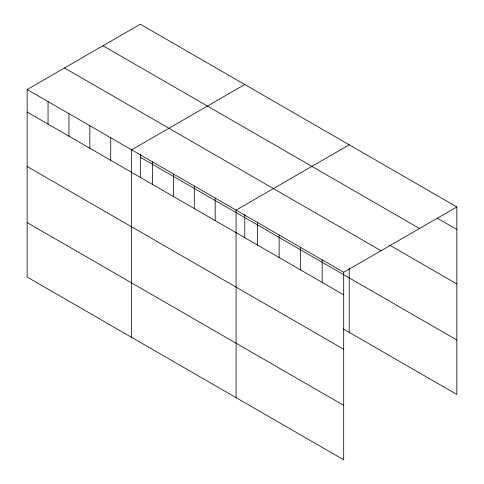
<?xml version="1.0" encoding="UTF-8"?>
<svg xmlns="http://www.w3.org/2000/svg" width="484" height="484" viewBox="0 0 484 484"><rect width="100%" height="100%" fill="white"/><g stroke="black" fill="none" stroke-linecap="round" stroke-linejoin="round"><path stroke-width="0.73" d="M27.158 89.528L343.694 272.274L343.694 459.8L27.158 277.048L27.158 89.528L140.306 24.2L456.842 206.952L456.842 394.472L343.344 328.945M244.765 84.506L131.612 149.834L131.612 337.354M349.218 144.819L236.071 210.141L236.071 397.666M343.694 272.274L456.842 206.952M437.276 218.193L456.842 229.495M102.965 45.756L419.507 228.508M389.662 245.152L456.842 283.939M64.493 67.966L381.035 250.718M140.306 157.282L456.842 340.028M27.158 112.064L343.694 294.817M27.158 166.508L343.694 349.26M27.158 222.604L343.694 405.356M349.218 268.172L349.218 332.339M322.169 259.847L322.169 282.39M300.649 247.421L300.649 269.963M279.123 234.994L279.123 257.536M257.597 222.567L257.597 245.11M244.765 214.593L244.765 238.001M215.18 198.077L215.18 220.619M194.29 186.019L194.29 208.562M173.399 173.956L173.399 196.498M152.508 161.892L152.508 184.434M140.306 154.287L140.306 177.695M110.721 137.771L110.721 160.313M89.83 125.713L89.83 148.249M68.94 113.649L68.94 136.192M48.049 101.586L48.049 124.128"/></g></svg>
